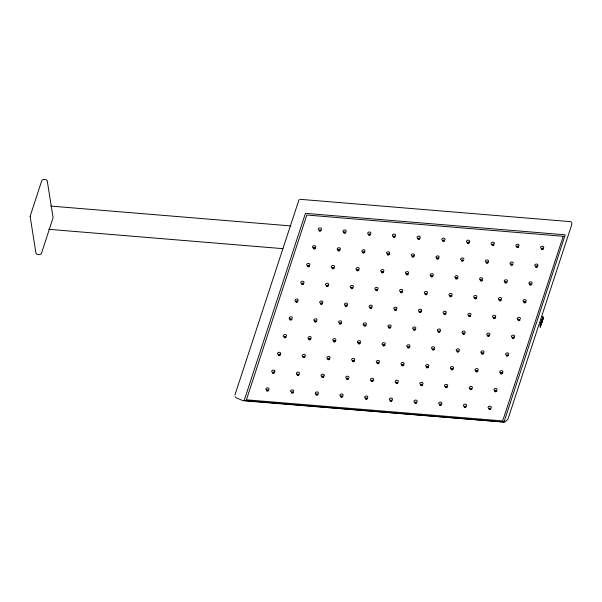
<?xml version="1.0" encoding="UTF-8"?>
<svg xmlns="http://www.w3.org/2000/svg" width="602" height="602" viewBox="0 0 602 602"><rect width="100%" height="100%" fill="white"/><g stroke="black" fill="none" stroke-linecap="round" stroke-linejoin="round"><path stroke-width="0.9" d="M246.459 399.705L306.824 215.027L563.231 236.285L502.678 420.918L246.519 399.826M542.553 317.525C541.868 321.611 543.124 313.68 542.793 319.278C542.492 322.702 542.643 312.521 543.132 318.797L542.477 320.023L542.801 316.742M542.432 318.721L542.756 317.299M274.866 371.359L274.918 371.035C274.512 369.493 271.72 369.884 271.592 371.411L272.397 372.292M292.361 318.052L292.406 317.728C292.008 316.185 289.216 316.569 289.088 318.104L289.193 318.45M299.563 373.398L299.608 373.074C299.209 371.532 296.417 371.923 296.289 373.451L296.402 373.797M324.252 375.437L324.305 375.114C323.906 373.571 321.107 373.962 320.986 375.497L321.784 376.37M348.949 377.477L349.002 377.153C348.596 375.61 345.804 376.002 345.676 377.537L346.481 378.41M414.462 255.128L414.507 254.812C414.108 253.261 411.316 253.653 411.189 255.188L411.512 255.797M421.663 310.481L421.709 310.158C421.31 308.608 418.518 308.999 418.39 310.534L418.714 311.144M463.849 259.214L463.894 258.89C463.495 257.34 460.703 257.731 460.575 259.266L461.38 260.147M471.05 314.56L471.103 314.236C470.696 312.686 467.904 313.078 467.777 314.613L468.582 315.493M488.546 261.253L488.591 260.929C488.192 259.379 485.4 259.771 485.272 261.306L485.596 261.915M495.747 316.599L495.792 316.276C495.393 314.726 492.602 315.117 492.474 316.652L492.797 317.262M513.235 263.292L513.288 262.969C512.889 261.418 510.09 261.81 509.969 263.345L510.767 264.225M502.948 371.946L502.994 371.622C502.595 370.072 499.803 370.463 499.675 371.998L499.999 372.608M520.437 318.639L520.489 318.315C520.09 316.765 517.291 317.156 517.171 318.691L517.968 319.572M537.932 265.332L537.977 265.008C537.578 263.458 534.787 263.849 534.659 265.384L535.464 266.265M542.387 319.737L542.334 318.669L542.44 319.098M563.111 236.684L563.231 236.285M234.9 395.017L298.968 199.781M504.107 421.761L565.218 234.81L305.425 213.356L244.179 400.503L503.656 422.047M540.378 324.802L540.596 325.246C540.355 331.89 539.49 320.776 540.95 325.456L540.95 325.456M541.19 324.719L540.859 322.92L540.588 323.349L541.183 321.679L541.288 324.425M541.747 322.484L541.604 320.407L541.537 323.658M541.702 320.339L542.033 319.496L542.131 320.121C541.476 322.649 542.236 319.316 542.274 321.024L542.033 322.16L542.41 321.001C542.319 316.599 541.123 321.227 541.792 322.484M540.596 325.246L540.34 325.863L540.325 324.794M540.393 326.254L540.626 325.396L540.852 325.75M541.981 322.16L542.364 320.994M321.325 229.558L321.558 228.88C321.159 227.338 318.368 227.729 318.24 229.264L318.563 229.874M309.661 265.091L309.902 264.421C309.496 262.878 306.704 263.262 306.576 264.797L307.381 265.678M303.829 282.865L304.07 282.188C303.671 280.645 300.872 281.036 300.752 282.571L301.068 283.181M286.341 336.172L286.575 335.495C286.176 333.952 283.384 334.343 283.256 335.878L284.054 336.751M346.015 231.597L346.255 230.92C345.857 229.377 343.065 229.768 342.937 231.303L343.26 231.913M268.846 389.479L269.086 388.802C268.68 387.259 265.888 387.65 265.76 389.185L266.566 390.058M334.358 267.137L334.592 266.46C334.193 264.918 331.401 265.301 331.273 266.837L332.071 267.717M328.526 284.904L328.767 284.227C328.361 282.684 325.569 283.075 325.441 284.611L325.765 285.22M316.863 320.445L317.103 319.767C316.705 318.225 313.905 318.608 313.785 320.144L314.583 321.024M311.031 338.211L311.272 337.534C310.873 335.991 308.073 336.383 307.953 337.918L308.751 338.791M370.712 233.636L370.952 232.959C370.546 231.416 367.754 231.808 367.626 233.343L367.95 233.952M359.048 269.177L359.289 268.5C358.89 266.957 356.098 267.341 355.97 268.876L356.075 269.222M293.543 391.518L293.776 390.841C293.377 389.298 290.585 389.69 290.457 391.225L291.255 392.098M353.223 286.943L353.457 286.266C353.058 284.723 350.266 285.115 350.138 286.65L350.462 287.259M341.56 322.484L341.793 321.807C341.394 320.264 338.602 320.648 338.474 322.183L339.28 323.063M335.728 340.25L335.969 339.573C335.562 338.031 332.771 338.422 332.643 339.957L333.448 340.83M395.409 235.675L395.642 234.998C395.243 233.456 392.451 233.847 392.323 235.382L392.647 235.992M383.745 271.216L383.986 270.539C383.579 268.996 380.788 269.38 380.66 270.915L381.465 271.795M318.232 393.557L318.473 392.88C318.074 391.338 315.282 391.729 315.155 393.264L315.952 394.137M377.913 288.983L378.154 288.305C377.755 286.763 374.956 287.154 374.835 288.689L375.151 289.299M366.249 324.523L366.49 323.846C366.091 322.303 363.299 322.687 363.172 324.222L363.277 324.568M360.425 342.29L360.658 341.612C360.259 340.07 357.468 340.461 357.34 341.996L357.663 342.606M420.098 237.715L420.339 237.037C419.94 235.495 417.148 235.886 417.02 237.421L417.344 238.031M342.929 395.597L343.17 394.92C342.764 393.377 339.972 393.768 339.844 395.303L340.649 396.176M408.442 273.255L408.675 272.578C408.276 271.035 405.485 271.419 405.357 272.954L406.154 273.835M402.61 291.022L402.843 290.345C402.445 288.802 399.653 289.193 399.525 290.728L399.848 291.338M390.946 326.562L391.187 325.885C390.781 324.343 387.989 324.726 387.861 326.261L388.666 327.142M385.114 344.329L385.355 343.652C384.956 342.109 382.157 342.5 382.037 344.035L382.353 344.645M444.795 239.754L445.036 239.077C444.63 237.534 441.838 237.925 441.71 239.461L442.034 240.07M373.458 379.87L373.691 379.192C373.293 377.65 370.501 378.041 370.373 379.576L370.486 379.915M367.626 397.636L367.86 396.959C367.461 395.416 364.669 395.807 364.541 397.343L365.82 398.313M433.131 275.295L433.372 274.617C432.973 273.075 430.174 273.458 430.054 274.994L430.851 275.874M427.3 293.061L427.54 292.384C427.142 290.841 424.35 291.233 424.222 292.768L424.545 293.377M415.643 328.602L415.877 327.924C415.478 326.382 412.686 326.766 412.558 328.301L413.356 329.181M409.811 346.368L410.052 345.691C409.646 344.148 406.854 344.54 406.726 346.075L407.05 346.684M398.148 381.909L398.389 381.232C397.99 379.689 395.19 380.08 395.07 381.615L395.868 382.488M457.829 277.334L458.069 276.657C457.663 275.114 454.871 275.498 454.743 277.033L455.548 277.913M392.316 399.675L392.557 398.998C392.158 397.455 389.359 397.847 389.238 399.382L389.554 399.991M451.997 295.1L452.237 294.423C451.831 292.881 449.039 293.272 448.919 294.807L449.235 295.416M440.333 330.641L440.574 329.964C440.175 328.421 437.383 328.805 437.255 330.34L438.053 331.22M434.509 348.407L434.742 347.73C434.343 346.188 431.551 346.579 431.423 348.114L431.747 348.724M422.845 383.948L423.078 383.271C422.679 381.728 419.887 382.119 419.76 383.655L420.565 384.527M482.526 279.373L482.759 278.696C482.36 277.153 479.568 277.537 479.44 279.072L480.238 279.953M417.013 401.715L417.254 401.037C416.847 399.495 414.056 399.886 413.928 401.421L414.251 402.031M476.694 297.14L476.927 296.462C476.528 294.92 473.736 295.311 473.608 296.846L473.932 297.456M465.03 332.68L465.271 332.003C464.864 330.46 462.073 330.852 461.945 332.379L462.75 333.26M459.198 350.447L459.439 349.77C459.04 348.227 456.241 348.618 456.12 350.153L456.436 350.763M447.534 385.987L447.775 385.31C447.376 383.767 444.585 384.159 444.457 385.694L444.562 386.032M507.215 281.412L507.456 280.735C507.057 279.193 504.258 279.576 504.137 281.111L504.935 281.992M441.71 403.754L441.943 403.077C441.544 401.534 438.753 401.925 438.625 403.46L438.948 404.07M489.727 334.72L489.96 334.042C489.561 332.5 486.77 332.891 486.642 334.426L487.439 335.299M483.895 352.486L484.136 351.809C483.73 350.266 480.938 350.657 480.81 352.193L481.133 352.802M472.231 388.027L472.472 387.349C472.066 385.807 469.274 386.198 469.154 387.733L469.951 388.606M466.399 405.793L466.64 405.116C466.241 403.573 463.442 403.965 463.322 405.5L463.638 406.109M531.912 283.452L532.153 282.774C531.747 281.232 528.955 281.616 528.827 283.151L529.632 284.031M514.417 336.759L514.657 336.082C514.258 334.539 511.467 334.93 511.339 336.465L512.136 337.338M508.592 354.525L508.825 353.848C508.427 352.305 505.635 352.697 505.507 354.232L505.83 354.841M496.928 390.066L497.162 389.389C496.763 387.846 493.971 388.237 493.843 389.772L494.648 390.645M491.097 407.832L491.337 407.163C490.931 405.613 488.139 406.004 488.011 407.539L488.335 408.148M315.057 247.693L315.734 246.654C315.328 245.104 312.536 245.496 312.408 247.031L313.213 247.911M339.746 249.732L340.423 248.694C340.025 247.144 337.233 247.535 337.105 249.07L337.903 249.95M297.561 301.008L298.238 299.962C297.839 298.411 295.04 298.803 294.92 300.338L295.236 300.947M364.443 251.779L365.121 250.733C364.722 249.183 361.922 249.574 361.802 251.109L362.118 251.719M322.258 303.047L322.935 302.001C322.529 300.451 319.737 300.842 319.609 302.377L320.414 303.257M389.14 253.818L389.818 252.772C389.411 251.222 386.619 251.613 386.492 253.149L387.297 254.029M280.073 354.315L280.743 353.269C280.344 351.718 277.552 352.11 277.424 353.645L278.222 354.525M346.955 305.086L347.625 304.04C347.226 302.49 344.434 302.881 344.306 304.416L345.104 305.297M274.241 372.081L274.678 371.712M413.83 255.858L414.274 255.481M304.762 356.354L305.44 355.308C305.041 353.758 302.249 354.149 302.121 355.684L302.445 356.294M371.645 307.125L372.322 306.079C371.923 304.529 369.124 304.921 369.003 306.456L369.319 307.065M438.527 257.897L439.204 256.851C438.805 255.301 436.006 255.692 435.886 257.227L436.683 258.107M329.46 358.393L330.137 357.347C329.73 355.797 326.939 356.188 326.811 357.723L327.134 358.333M469.056 242.162L469.726 241.116C469.327 239.573 466.535 239.965 466.407 241.5L466.731 242.109M396.342 309.165L397.019 308.119C396.613 306.568 393.821 306.96 393.693 308.495L394.498 309.375M323.628 376.16L324.064 375.791M354.157 360.432L354.826 359.386C354.427 357.836 351.636 358.228 351.508 359.763L352.305 360.643M493.745 244.201L494.423 243.155C494.024 241.613 491.232 242.004 491.104 243.539L491.42 244.149M421.031 311.204L421.475 310.828M487.913 261.975L488.357 261.599M378.846 362.472L379.523 361.426C379.125 359.876 376.333 360.267 376.205 361.802L376.521 362.412M518.442 246.241L519.12 245.195C518.713 243.652 515.922 244.043 515.794 245.578L516.117 246.188M445.728 313.243L446.406 312.197C446.007 310.647 443.207 311.038 443.087 312.573L443.403 313.183M403.543 364.511L404.22 363.465C403.814 361.915 401.022 362.306 400.894 363.841L401.7 364.722M543.139 248.28L543.809 247.234C543.41 245.691 540.619 246.083 540.491 247.618L541.288 248.491M537.308 266.054L537.744 265.678M500.947 299.548L501.624 298.502C501.225 296.959 498.433 297.35 498.305 298.885L498.629 299.495M428.24 366.55L428.91 365.504C428.511 363.954 425.719 364.345 425.591 365.881L425.915 366.49M495.115 317.322L495.559 316.945M525.644 301.587L526.321 300.541C525.915 298.998 523.123 299.39 522.995 300.925L523.319 301.534M452.93 368.59L453.607 367.544C453.208 365.993 450.409 366.385 450.288 367.92L450.605 368.529M477.627 370.629L478.304 369.583C477.898 368.033 475.106 368.424 474.978 369.959L475.783 370.84M502.324 372.668L502.76 372.292M299.743 199.292L571.057 221.694M50.636 206.072L290.894 225.923M48.8 229.317L282.85 248.656M542.944 318.819L542.477 320.023M467.205 242.373L467.686 242.463M393.121 236.255L393.603 236.345M343.734 232.176L344.216 232.267M474.414 297.719L474.888 297.817M350.936 287.523L351.417 287.613M481.615 353.065L482.089 353.163M358.137 342.869L358.619 342.967M488.816 408.412L489.291 408.51M439.422 404.333L439.904 404.431M356.286 269.485L356.768 269.756M363.495 324.839L363.969 325.103M444.78 386.303L445.254 386.567M289.411 318.721L289.886 318.985M370.697 380.186L371.171 380.449M296.613 374.068L297.087 374.331M235.096 396.673L236.15 397.794L243.125 400.736L504.807 422.115L507.84 419.436L571.772 224.591L571.689 222.304M30.115 216.344L35.977 253.307C36.835 254.834 40.244 255.128 41.335 253.743L53.096 217.721L47.234 180.758C46.377 179.23 42.968 178.937 41.877 180.322L30.115 216.344M319.173 230.28L319.188 231.07L320.106 231.364L321.257 230.513L320.181 229.798L319.173 230.28M313.341 248.047L313.356 248.837L314.274 249.13L315.425 248.28L314.349 247.565L313.341 248.047M307.517 265.821L307.532 266.611L308.442 266.897L309.594 266.054L308.517 265.332L307.517 265.821M301.685 283.587L301.7 284.377L302.61 284.671L303.762 283.82L302.693 283.106L301.685 283.587M295.853 301.354L295.868 302.144L296.778 302.437L297.93 301.587L296.861 300.872L295.853 301.354M290.021 319.128L290.036 319.918L290.947 320.204L292.098 319.361L291.029 318.639L290.021 319.128M284.189 336.894L284.204 337.684L285.115 337.978L286.274 337.128L285.197 336.413L284.189 336.894M278.357 354.661L278.372 355.451L279.29 355.744L280.442 354.902L279.366 354.179L278.357 354.661M272.525 372.435L272.54 373.225L273.458 373.511L274.61 372.668L273.534 371.946L272.525 372.435M266.701 390.201L266.716 390.991L267.627 391.285L268.778 390.435L267.702 389.72L266.701 390.201M343.87 232.319L343.885 233.109L344.795 233.403L345.947 232.553L344.878 231.838L343.87 232.319M338.038 250.086L338.053 250.876L338.964 251.169L340.122 250.319L339.046 249.604L338.038 250.086M332.206 267.86L332.221 268.65L333.139 268.936L334.291 268.093L333.215 267.371L332.206 267.86M326.374 285.626L326.389 286.417L327.307 286.71L328.459 285.86L327.383 285.145L326.374 285.626M320.55 303.393L320.557 304.183L321.476 304.477L322.627 303.626L321.551 302.911L320.55 303.393M314.718 321.167L314.733 321.957L315.644 322.243L316.795 321.4L315.719 320.678L314.718 321.167M308.886 338.934L308.901 339.724L309.812 340.017L310.963 339.167L309.895 338.452L308.886 338.934M303.054 356.7L303.069 357.49L303.98 357.784L305.131 356.941L304.063 356.218L303.054 356.7M297.222 374.474L297.237 375.264L298.148 375.55L299.307 374.707L298.231 373.992L297.222 374.474M291.391 392.241L291.406 393.031L292.324 393.324L293.475 392.474L292.399 391.759L291.391 392.241M368.567 234.359L368.582 235.149L369.493 235.442L370.644 234.592L369.568 233.877L368.567 234.359M362.735 252.125L362.75 252.915L363.661 253.209L364.812 252.358L363.743 251.644L362.735 252.125M356.903 269.899L356.918 270.689L357.829 270.975L358.98 270.132L357.912 269.41L356.903 269.899M351.071 287.666L351.086 288.456L351.997 288.749L353.148 287.899L352.08 287.184L351.071 287.666M345.239 305.432L345.255 306.222L346.165 306.516L347.324 305.665L346.248 304.951L345.239 305.432M339.408 323.206L339.423 323.996L340.341 324.282L341.492 323.44L340.416 322.717L339.408 323.206M333.576 340.973L333.591 341.763L334.509 342.056L335.66 341.206L334.584 340.491L333.576 340.973M327.751 358.747L327.766 359.529L328.677 359.823L329.828 358.98L328.752 358.258L327.751 358.747M321.919 376.513L321.935 377.303L322.845 377.589L323.996 376.747L322.928 376.032L321.919 376.513M316.088 394.28L316.103 395.07L317.013 395.363L318.165 394.513L317.096 393.798L316.088 394.28M393.257 236.398L393.272 237.188L394.19 237.481L395.341 236.631L394.265 235.916L393.257 236.398M387.425 254.164L387.44 254.955L388.358 255.248L389.509 254.398L388.433 253.683L387.425 254.164M381.6 271.938L381.615 272.729L382.526 273.015L383.677 272.172L382.601 271.449L381.6 271.938M375.768 289.705L375.783 290.495L376.694 290.789L377.845 289.938L376.777 289.223L375.768 289.705M369.937 307.471L369.952 308.262L370.862 308.555L372.013 307.705L370.945 306.99L369.937 307.471M364.105 325.246L364.12 326.036L365.03 326.322L366.182 325.479L365.113 324.756L364.105 325.246M358.273 343.012L358.288 343.802L359.198 344.096L360.357 343.245L359.281 342.53L358.273 343.012M352.441 360.786L352.456 361.569L353.374 361.862L354.525 361.019L353.449 360.297L352.441 360.786M346.609 378.553L346.624 379.343L347.542 379.629L348.693 378.786L347.617 378.071L346.609 378.553M340.785 396.319L340.8 397.109L341.71 397.403L342.862 396.552L341.785 395.838L340.785 396.319M417.954 238.437L417.969 239.227L418.879 239.521L420.03 238.67L418.962 237.956L417.954 238.437M412.122 256.204L412.137 256.994L413.047 257.287L414.199 256.437L413.13 255.722L412.122 256.204M406.29 273.978L406.305 274.768L407.223 275.054L408.374 274.211L407.298 273.489L406.29 273.978M400.458 291.744L400.473 292.534L401.391 292.828L402.542 291.978L401.466 291.263L400.458 291.744M394.626 309.511L394.641 310.301L395.559 310.594L396.71 309.752L395.634 309.029L394.626 309.511M388.802 327.285L388.817 328.075L389.727 328.361L390.879 327.518L389.803 326.796L388.802 327.285M382.97 345.051L382.985 345.841L383.895 346.135L385.047 345.285L383.978 344.57L382.97 345.051M377.138 362.825L377.153 363.608L378.064 363.901L379.215 363.059L378.146 362.336L377.138 362.825M371.306 380.592L371.321 381.382L372.232 381.668L373.383 380.825L372.314 380.11L371.306 380.592M365.474 398.358L365.489 399.149L366.4 399.442L367.559 398.592L366.483 397.877L365.474 398.358M442.651 240.476L442.666 241.267L443.576 241.56L444.727 240.71L443.651 239.995L442.651 240.476M436.819 258.243L436.834 259.033L437.744 259.327L438.896 258.476L437.827 257.761L436.819 258.243M430.987 276.017L431.002 276.807L431.912 277.093L433.064 276.25L431.995 275.528L430.987 276.017M425.155 293.784L425.17 294.574L426.081 294.867L427.232 294.017L426.163 293.302L425.155 293.784M419.323 311.55L419.338 312.34L420.249 312.634L421.408 311.791L420.331 311.068L419.323 311.55M413.491 329.324L413.506 330.114L414.424 330.4L415.576 329.557L414.5 328.835L413.491 329.324M407.659 347.091L407.674 347.881L408.592 348.174L409.744 347.324L408.668 346.609L407.659 347.091M401.835 364.865L401.85 365.647L402.761 365.941L403.912 365.098L402.836 364.376L401.835 364.865M396.003 382.631L396.018 383.421L396.929 383.707L398.08 382.864L397.011 382.15L396.003 382.631M390.171 400.398L390.186 401.188L391.097 401.481L392.248 400.631L391.18 399.916L390.171 400.398M467.34 242.516L467.355 243.306L468.273 243.599L469.425 242.749L468.348 242.034L467.34 242.516M461.508 260.282L461.523 261.072L462.441 261.366L463.593 260.515L462.517 259.801L461.508 260.282M455.676 278.056L455.691 278.846L456.609 279.132L457.761 278.29L456.685 277.567L455.676 278.056M449.852 295.823L449.867 296.613L450.778 296.906L451.929 296.056L450.853 295.341L449.852 295.823M444.02 313.589L444.035 314.379L444.946 314.673L446.097 313.83L445.028 313.108L444.02 313.589M438.188 331.363L438.203 332.153L439.114 332.439L440.265 331.597L439.197 330.874L438.188 331.363M432.356 349.13L432.371 349.92L433.282 350.213L434.441 349.363L433.365 348.648L432.356 349.13M426.525 366.904L426.54 367.687L427.458 367.98L428.609 367.137L427.533 366.415L426.525 366.904M420.693 384.67L420.708 385.461L421.626 385.747L422.777 384.904L421.701 384.189L420.693 384.67M414.861 402.437L414.876 403.227L415.794 403.521L416.945 402.67L415.869 401.955L414.861 402.437M492.037 244.555L492.052 245.345L492.963 245.639L494.114 244.788L493.046 244.073L492.037 244.555M486.205 262.322L486.22 263.112L487.131 263.405L488.282 262.555L487.214 261.84L486.205 262.322M480.373 280.096L480.388 280.886L481.299 281.172L482.458 280.329L481.382 279.606L480.373 280.096M474.542 297.862L474.557 298.652L475.475 298.946L476.626 298.095L475.55 297.38L474.542 297.862M468.71 315.629L468.725 316.419L469.643 316.712L470.794 315.869L469.718 315.147L468.71 315.629M462.885 333.403L462.9 334.193L463.811 334.479L464.962 333.636L463.886 332.914L462.885 333.403M457.053 351.169L457.068 351.959L457.979 352.253L459.13 351.402L458.062 350.688L457.053 351.169M451.222 368.943L451.237 369.726L452.147 370.019L453.298 369.176L452.23 368.454L451.222 368.943M445.39 386.71L445.405 387.5L446.315 387.786L447.467 386.943L446.398 386.228L445.39 386.71M439.558 404.476L439.573 405.266L440.483 405.56L441.642 404.71L440.566 403.995L439.558 404.476M516.734 246.594L516.742 247.384L517.66 247.678L518.811 246.828L517.735 246.113L516.734 246.594M510.902 264.361L510.917 265.151L511.828 265.444L512.979 264.594L511.903 263.879L510.902 264.361M505.07 282.135L505.086 282.925L505.996 283.211L507.147 282.368L506.079 281.646L505.07 282.135M499.239 299.901L499.254 300.691L500.164 300.985L501.315 300.135L500.247 299.42L499.239 299.901M493.407 317.675L493.422 318.458L494.332 318.751L495.491 317.909L494.415 317.186L493.407 317.675M487.575 335.442L487.59 336.232L488.508 336.518L489.659 335.675L488.583 334.96L487.575 335.442M481.743 353.208L481.758 353.999L482.676 354.292L483.827 353.442L482.751 352.727L481.743 353.208M475.911 370.982L475.926 371.765L476.844 372.059L477.996 371.216L476.919 370.493L475.911 370.982M470.087 388.749L470.102 389.539L471.012 389.825L472.164 388.982L471.088 388.267L470.087 388.749M464.255 406.516L464.27 407.306L465.18 407.599L466.332 406.749L465.263 406.034L464.255 406.516M541.424 248.634L541.439 249.424L542.349 249.717L543.508 248.867L542.432 248.152L541.424 248.634M535.592 266.4L535.607 267.19L536.525 267.484L537.676 266.633L536.6 265.918L535.592 266.4M529.76 284.174L529.775 284.964L530.693 285.25L531.844 284.407L530.768 283.685L529.76 284.174M523.936 301.941L523.951 302.731L524.861 303.024L526.013 302.174L524.936 301.459L523.936 301.941M518.104 319.715L518.119 320.497L519.029 320.791L520.181 319.948L519.112 319.226L518.104 319.715M512.272 337.481L512.287 338.271L513.197 338.557L514.349 337.714L513.28 337L512.272 337.481M506.44 355.248L506.455 356.038L507.366 356.331L508.517 355.481L507.448 354.766L506.44 355.248M500.608 373.022L500.623 373.804L501.534 374.098L502.693 373.255L501.616 372.533L500.608 373.022M494.776 390.788L494.791 391.578L495.709 391.872L496.861 391.022L495.785 390.307L494.776 390.788M488.944 408.555L488.959 409.345L489.877 409.638L491.029 408.788L489.953 408.073L488.944 408.555M320.678 230.558L319.609 230.596L320.678 230.558M314.846 248.325L313.777 248.37L314.846 248.325M309.014 266.092L307.946 266.137L309.014 266.092M303.182 283.866L302.114 283.903L303.182 283.866M297.358 301.632L296.282 301.677L297.358 301.632M291.526 319.399L290.45 319.444L291.526 319.399M285.694 337.173L284.626 337.218L285.694 337.173M279.862 354.939L278.794 354.984L279.862 354.939M274.03 372.713L272.962 372.751L274.03 372.713M268.199 390.48L267.13 390.525L268.199 390.48M345.375 232.598L344.299 232.635L345.375 232.598M339.543 250.364L338.474 250.409L339.543 250.364M333.711 268.131L332.643 268.176L333.711 268.131M327.879 285.905L326.811 285.95L327.879 285.905M322.047 303.671L320.979 303.717L322.047 303.671M316.216 321.438L315.147 321.483L316.216 321.438M310.384 339.212L309.315 339.257L310.384 339.212M304.559 356.978L303.483 357.024L304.559 356.978M298.727 374.753L297.659 374.79L298.727 374.753M292.896 392.519L291.827 392.564L292.896 392.519M370.064 234.637L368.996 234.675L370.064 234.637M364.233 252.404L363.164 252.449L364.233 252.404M358.408 270.17L357.332 270.215L358.408 270.17M352.576 287.944L351.5 287.989L352.576 287.944M346.744 305.711L345.676 305.756L346.744 305.711M340.913 323.477L339.844 323.522L340.913 323.477M335.081 341.251L334.012 341.296L335.081 341.251M329.249 359.018L328.18 359.063L329.249 359.018M323.417 376.792L322.348 376.829L323.417 376.792M317.593 394.558L316.517 394.603L317.593 394.558M394.762 236.676L393.693 236.714L394.762 236.676M388.93 254.443L387.861 254.488L388.93 254.443M383.098 272.209L382.029 272.255L383.098 272.209M377.266 289.983L376.197 290.029L377.266 289.983M371.434 307.75L370.365 307.795L371.434 307.75M365.61 325.524L364.534 325.562L365.61 325.524M359.778 343.29L358.709 343.336L359.778 343.29M353.946 361.057L352.877 361.102L353.946 361.057M348.114 378.831L347.045 378.869L348.114 378.831M342.282 396.598L341.214 396.643L342.282 396.598M419.459 238.716L418.382 238.753L419.459 238.716M413.627 256.482L412.558 256.527L413.627 256.482M407.795 274.249L406.726 274.294L407.795 274.249M401.963 292.023L400.894 292.068L401.963 292.023M396.131 309.789L395.062 309.834L396.131 309.789M390.299 327.563L389.231 327.601L390.299 327.563M384.467 345.33L383.399 345.375L384.467 345.33M378.643 363.096L377.567 363.141L378.643 363.096M372.811 380.87L371.743 380.908L372.811 380.87M366.979 398.637L365.911 398.682L366.979 398.637M444.148 240.755L443.08 240.792L444.148 240.755M438.316 258.521L437.248 258.567L438.316 258.521M432.492 276.288L431.416 276.333L432.492 276.288M426.66 294.062L425.584 294.107L426.66 294.062M420.828 311.828L419.76 311.874L420.828 311.828M414.996 329.603L413.928 329.64L414.996 329.603M409.164 347.369L408.096 347.414L409.164 347.369M403.332 365.136L402.264 365.181L403.332 365.136M397.501 382.91L396.432 382.947L397.501 382.91M391.669 400.676L390.6 400.721L391.669 400.676M468.845 242.794L467.777 242.832L468.845 242.794M463.013 260.561L461.945 260.606L463.013 260.561M457.181 278.327L456.113 278.372L457.181 278.327M451.349 296.101L450.281 296.146L451.349 296.101M445.518 313.868L444.449 313.913L445.518 313.868M439.693 331.642L438.617 331.679L439.693 331.642M433.861 349.408L432.793 349.453L433.861 349.408M428.03 367.175L426.961 367.22L428.03 367.175M422.198 384.949L421.129 384.987L422.198 384.949M416.366 402.715L415.297 402.761L416.366 402.715M493.542 244.833L492.466 244.879L493.542 244.833M487.71 262.6L486.634 262.645L487.71 262.6M481.878 280.366L480.81 280.412L481.878 280.366M476.047 298.14L474.978 298.186L476.047 298.14M470.215 315.907L469.146 315.952L470.215 315.907M464.383 333.681L463.314 333.719L464.383 333.681M458.551 351.448L457.482 351.493L458.551 351.448M452.727 369.214L451.651 369.259L452.727 369.214M446.895 386.988L445.819 387.026L446.895 386.988M441.063 404.755L439.994 404.8L441.063 404.755M518.232 246.873L517.163 246.918L518.232 246.873M512.4 264.639L511.331 264.684L512.4 264.639M506.568 282.406L505.499 282.451L506.568 282.406M500.744 300.18L499.668 300.225L500.744 300.18M494.912 317.946L493.843 317.991L494.912 317.946M489.08 335.72L488.011 335.758L489.08 335.72M483.248 353.487L482.179 353.532L483.248 353.487M477.416 371.253L476.348 371.299L477.416 371.253M471.584 389.027L470.516 389.065L471.584 389.027M465.752 406.794L464.684 406.839L465.752 406.794M542.929 248.912L541.86 248.957L542.929 248.912M537.097 266.678L536.028 266.724L537.097 266.678M531.265 284.453L530.196 284.49L531.265 284.453M525.433 302.219L524.365 302.264L525.433 302.219M519.601 319.986L518.533 320.031L519.601 319.986M513.777 337.76L512.701 337.797L513.777 337.76M507.945 355.526L506.869 355.571L507.945 355.526M502.113 373.293L501.045 373.338L502.113 373.293M496.281 391.067L495.213 391.104L496.281 391.067M490.449 408.833L489.381 408.878L490.449 408.833"/></g></svg>
